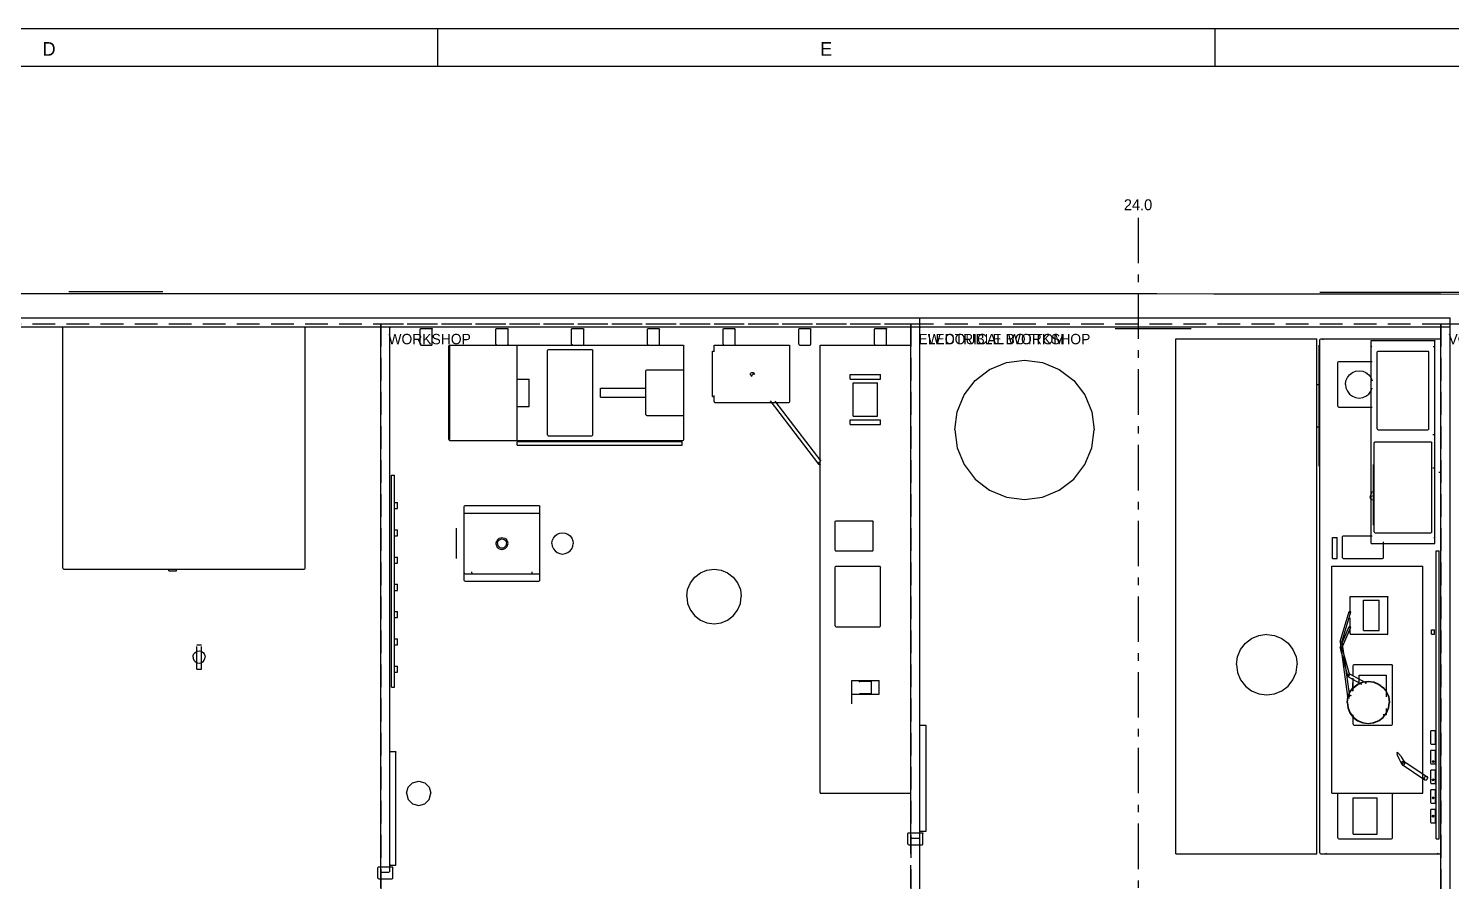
# Model space of a CAD drawing. Extents: x 5 to 836, y 5 to 589.
# Drawn here: x 366.5 to 554.4, y 476.4 to 589 of the extents above; entities that cross this region are included whole.
import ezdxf
from ezdxf.enums import TextEntityAlignment as Align

# ---------------------------------------------------------------- set-up
doc = ezdxf.new("R2010")
doc.units = 0
doc.linetypes.add('CENTER', pattern=[10, 6, -1.5, 1, -1.5])
doc.linetypes.add('DASHED', pattern=[4.5, 3, -1.5])
for name, color, linetype in [('CENTRE', 4, 'CENTER'), ('CUT', 7, 'CONTINUOUS'), ('DETAIL', 8, 'CONTINUOUS'), ('FRAME', 7, 'CONTINUOUS'), ('GA', 4, 'DASHED'), ('GA-TEXT', 4, 'CONTINUOUS'), ('MARKING', 4, 'DASHED'), ('OUTLINE', 7, 'CONTINUOUS'), ('TEXT', 7, 'CONTINUOUS'), ('THIN', 7, 'CONTINUOUS')]:
    doc.layers.add(name, color=color, linetype=linetype)

msp = doc.modelspace()

# ---------------------------------------------------------------- linework, layer by layer
at = {"layer": 'CENTRE'}
msp.add_line((513, 564), (513, 377), dxfattribs=at)
at = {"layer": 'CUT'}
for p, q in [((242.99, 553.98), (512.99, 554)), ((371.8, 554.26), (384.2, 554.26)), ((513, 553.98), (515.49, 553.98)), ((515.49, 553.98), (523, 553.97)), ((523, 553.97), (524.31, 553.97)), ((524.31, 553.97), (533, 553.97)), ((533, 553.97), (533.1, 553.97)), ((533.1, 553.97), (533.82, 553.97)), ((533.83, 553.97), (541.71, 553.96)), ((537, 554.18), (609, 554.18)), ((541.71, 553.96), (550.24, 553.95)), ((550.23, 553.95), (553, 553.94)), ((553, 553.94), (558.66, 553.93)), ((203, 550.8), (554.2, 550.8)), ((484.2, 549.6), (484.2, 550.8)), ((554.2, 389.2), (554.2, 550.8)), ((203, 549.6), (554.2, 549.6)), ((371, 549.48), (371.03, 549.56)), ((371, 517.72), (371, 549.48)), ((371.04, 549.56), (371.11, 549.6)), ((402.88, 549.6), (402.96, 549.57)), ((402.96, 549.56), (403, 549.49)), ((403, 517.72), (403, 549.48)), ((413, 549.48), (413.02, 549.53)), ((413, 477.7), (413, 549.48)), ((413.04, 549.56), (413.08, 549.58)), ((414.08, 549.6), (414.13, 549.58)), ((414.16, 549.56), (414.18, 549.52)), ((414.2, 477.7), (414.2, 549.48)), ((418.2, 549.28), (418.23, 549.34)), ((418.2, 547.32), (418.2, 549.28)), ((418.24, 549.36), (418.3, 549.39)), ((418.32, 549.4), (419.68, 549.4)), ((419.68, 549.4), (419.74, 549.37)), ((419.76, 549.36), (419.79, 549.3)), ((419.8, 547.32), (419.8, 549.28)), ((428.2, 549.28), (428.23, 549.34)), ((428.2, 547.32), (428.2, 549.28)), ((428.24, 549.36), (428.3, 549.39)), ((428.32, 549.4), (429.68, 549.4)), ((429.68, 549.4), (429.74, 549.37)), ((429.76, 549.36), (429.79, 549.3)), ((429.8, 547.32), (429.8, 549.28)), ((438.2, 549.28), (438.23, 549.34)), ((438.2, 547.32), (438.2, 549.28)), ((438.24, 549.36), (438.3, 549.39)), ((438.32, 549.4), (439.68, 549.4)), ((439.68, 549.4), (439.74, 549.37)), ((439.76, 549.36), (439.79, 549.3)), ((439.8, 547.32), (439.8, 549.28)), ((448.2, 549.28), (448.23, 549.34)), ((448.2, 547.32), (448.2, 549.28)), ((448.24, 549.36), (448.3, 549.39)), ((448.32, 549.4), (449.68, 549.4)), ((449.68, 549.4), (449.74, 549.37)), ((449.76, 549.36), (449.79, 549.3)), ((449.8, 547.32), (449.8, 549.28)), ((458.2, 549.28), (458.23, 549.34)), ((458.2, 547.32), (458.2, 549.28)), ((458.24, 549.36), (458.3, 549.39)), ((458.32, 549.4), (459.68, 549.4)), ((459.68, 549.4), (459.74, 549.37)), ((459.76, 549.36), (459.79, 549.3)), ((459.8, 547.32), (459.8, 549.28)), ((468.2, 549.28), (468.23, 549.34)), ((468.2, 547.32), (468.2, 549.28)), ((468.24, 549.36), (468.3, 549.39)), ((468.32, 549.4), (469.68, 549.4)), ((469.68, 549.4), (469.74, 549.37)), ((469.76, 549.36), (469.79, 549.3)), ((469.8, 547.32), (469.8, 549.28)), ((478.2, 549.28), (478.23, 549.34)), ((478.2, 547.32), (478.2, 549.28)), ((478.24, 549.36), (478.3, 549.39)), ((478.32, 549.4), (479.68, 549.4)), ((479.68, 549.4), (479.74, 549.37)), ((479.76, 549.36), (479.79, 549.3)), ((479.8, 547.32), (479.8, 549.28)), ((483, 549.48), (483.02, 549.53)), ((483, 482.2), (483, 549.48)), ((483.04, 549.56), (483.08, 549.58)), ((484.08, 549.6), (484.13, 549.58)), ((484.16, 549.56), (484.18, 549.52)), ((484.2, 482.2), (484.2, 549.48)), ((510, 549.4), (520, 549.4)), ((553, 390.4), (553, 549.6)), ((418.21, 547.3), (418.24, 547.24)), ((418.26, 547.23), (418.32, 547.2)), ((418.32, 547.2), (419.68, 547.2)), ((419.7, 547.21), (419.76, 547.24)), ((419.77, 547.26), (419.8, 547.32)), ((428.21, 547.3), (428.24, 547.24)), ((428.26, 547.23), (428.32, 547.2)), ((428.32, 547.2), (429.68, 547.2)), ((429.7, 547.21), (429.76, 547.24)), ((429.77, 547.26), (429.8, 547.32)), ((438.21, 547.3), (438.24, 547.24)), ((438.26, 547.23), (438.32, 547.2)), ((438.32, 547.2), (439.68, 547.2)), ((439.7, 547.21), (439.76, 547.24)), ((439.77, 547.26), (439.8, 547.32)), ((448.21, 547.3), (448.24, 547.24)), ((448.26, 547.23), (448.32, 547.2)), ((448.32, 547.2), (449.68, 547.2)), ((449.7, 547.21), (449.76, 547.24)), ((449.77, 547.26), (449.8, 547.32)), ((458.21, 547.3), (458.24, 547.24)), ((458.26, 547.23), (458.32, 547.2)), ((458.32, 547.2), (459.68, 547.2)), ((459.7, 547.21), (459.76, 547.24)), ((459.77, 547.26), (459.8, 547.32)), ((468.21, 547.3), (468.24, 547.24)), ((468.26, 547.23), (468.32, 547.2)), ((468.32, 547.2), (469.68, 547.2)), ((469.7, 547.21), (469.76, 547.24)), ((469.77, 547.26), (469.8, 547.32)), ((478.21, 547.3), (478.24, 547.24)), ((478.26, 547.23), (478.32, 547.2)), ((478.32, 547.2), (479.68, 547.2)), ((479.7, 547.21), (479.76, 547.24)), ((479.77, 547.26), (479.8, 547.32)), ((544.6, 536.12), (544.6, 546.28)), ((544.61, 546.3), (544.64, 546.36)), ((544.66, 546.37), (544.72, 546.4)), ((544.72, 546.4), (551.28, 546.4)), ((551.3, 546.39), (551.36, 546.36)), ((551.37, 546.34), (551.4, 546.28)), ((551.4, 536.12), (551.4, 546.28)), ((544.6, 536.12), (544.63, 536.06)), ((544.64, 536.04), (544.7, 536.01)), ((544.72, 536), (551.28, 536)), ((551.28, 536), (551.34, 536.03)), ((551.36, 536.04), (551.39, 536.1)), ((544.2, 522.52), (544.2, 534.28)), ((544.21, 534.3), (544.24, 534.36)), ((544.25, 534.37), (544.32, 534.4)), ((544.32, 534.4), (551.68, 534.4)), ((551.7, 534.39), (551.76, 534.36)), ((551.77, 534.35), (551.8, 534.28)), ((551.8, 522.52), (551.8, 534.28)), ((414.4, 502), (414.4, 530)), ((414.4, 530), (414.8, 530)), ((414.8, 502), (414.8, 530)), ((544.1, 523.4), (544.1, 528.6)), ((414.8, 526.4), (415.2, 526.4)), ((415.2, 525.6), (415.2, 526.4)), ((414.8, 525.6), (415.2, 525.6)), ((424, 517.12), (424, 524.88)), ((424.01, 524.9), (424.04, 524.96)), ((424.05, 524.97), (424.12, 525)), ((424.12, 525), (433.88, 525)), ((433.9, 524.99), (433.96, 524.96)), ((433.97, 524.95), (434, 524.88)), ((434, 517.12), (434, 524.88)), ((414.8, 522.8), (415.2, 522.8)), ((415.2, 522), (415.2, 522.8)), ((544.2, 522.52), (544.23, 522.45)), ((551.76, 522.44), (551.79, 522.5)), ((414.8, 522), (415.2, 522)), ((428.2, 521), (428.3, 521.36)), ((428.21, 520.96), (428.31, 520.6)), ((428.31, 521.4), (428.57, 521.66)), ((428.6, 521.69), (428.96, 521.79)), ((429, 521.8), (429.36, 521.7)), ((429.4, 521.69), (429.66, 521.43)), ((429.43, 520.34), (429.69, 520.6)), ((429.69, 521.4), (429.79, 521.04)), ((429.7, 520.64), (429.8, 521)), ((435.6, 521), (435.65, 521.36)), ((435.6, 521), (435.65, 520.64)), ((435.65, 521.36), (435.79, 521.7)), ((435.65, 520.64), (435.79, 520.3)), ((435.79, 521.7), (436.01, 521.99)), ((436.01, 521.99), (436.3, 522.21)), ((436.3, 522.21), (436.64, 522.35)), ((436.64, 522.35), (437, 522.4)), ((437, 522.4), (437.36, 522.35)), ((437.36, 522.35), (437.7, 522.21)), ((437.7, 522.21), (437.99, 521.99)), ((437.99, 521.99), (438.21, 521.7)), ((438.21, 521.7), (438.35, 521.36)), ((438.21, 520.3), (438.35, 520.64)), ((438.35, 521.36), (438.4, 521)), ((438.35, 520.64), (438.4, 521)), ((544.24, 522.44), (544.3, 522.41)), ((544.32, 522.4), (551.68, 522.4)), ((551.68, 522.4), (551.75, 522.43)), ((414.8, 519.2), (415.2, 519.2)), ((415.2, 518.4), (415.2, 519.2)), ((428.34, 520.57), (428.6, 520.31)), ((428.64, 520.3), (429, 520.2)), ((429.04, 520.21), (429.4, 520.31)), ((435.79, 520.3), (436.01, 520.01)), ((436.01, 520.01), (436.3, 519.79)), ((436.3, 519.79), (436.64, 519.65)), ((436.64, 519.65), (437, 519.6)), ((437, 519.6), (437.36, 519.65)), ((437.36, 519.65), (437.7, 519.79)), ((437.7, 519.79), (437.99, 520.01)), ((437.99, 520.01), (438.21, 520.3)), ((552.36, 482), (552.36, 520)), ((552.36, 520), (552.76, 520)), ((552.76, 482), (552.76, 520)), ((371, 517.71), (371.04, 517.64)), ((371.04, 517.63), (371.12, 517.6)), ((371.12, 517.6), (402.88, 517.6)), ((385, 517.4), (385, 517.6)), ((385, 517.4), (386, 517.4)), ((386, 517.4), (386, 517.6)), ((402.89, 517.6), (402.96, 517.64)), ((402.97, 517.64), (403, 517.72)), ((414.8, 518.4), (415.2, 518.4)), ((424, 517.12), (424.03, 517.05)), ((424.04, 517.04), (424.1, 517.01)), ((424.12, 517), (433.88, 517)), ((433.88, 517), (433.95, 517.03)), ((433.96, 517.04), (433.99, 517.1)), ((414.8, 515.6), (415.2, 515.6)), ((415.2, 514.8), (415.2, 515.6)), ((414.8, 514.8), (415.2, 514.8)), ((414.8, 512), (415.2, 512)), ((414.8, 511.2), (415.2, 511.2)), ((415.2, 511.2), (415.2, 512)), ((551.76, 509.04), (551.76, 509.6)), ((551.79, 509.6), (552.16, 509.6)), ((552.16, 509), (552.16, 509.56)), ((414.8, 508.4), (415.2, 508.4)), ((414.8, 507.6), (415.2, 507.6)), ((415.2, 507.6), (415.2, 508.4)), ((551.76, 509), (552.13, 509)), ((414.8, 504.8), (415.2, 504.8)), ((414.8, 504), (415.2, 504)), ((415.2, 504), (415.2, 504.8)), ((414.4, 502), (414.8, 502)), ((541.01, 501.38), (541.45, 501.95)), ((541.45, 501.95), (542.02, 502.39)), ((542.02, 502.39), (542.69, 502.67)), ((542.69, 502.67), (543.4, 502.76)), ((543.4, 502.76), (544.11, 502.67)), ((544.11, 502.67), (544.17, 502.64)), ((544.17, 502.64), (544.78, 502.39)), ((544.78, 502.39), (545.35, 501.95)), ((545.35, 501.95), (545.79, 501.38)), ((540.64, 500), (540.73, 500.71)), ((540.64, 500), (540.73, 499.29)), ((540.73, 500.71), (541.01, 501.38)), ((545.79, 501.38), (546.06, 500.72)), ((546.07, 500.71), (546.16, 499.99)), ((546.07, 499.29), (546.16, 500)), ((540.74, 499.28), (541.01, 498.62)), ((541.01, 498.62), (541.45, 498.05)), ((541.45, 498.05), (542.02, 497.61)), ((544.78, 497.61), (545.35, 498.05)), ((545.35, 498.05), (545.79, 498.62)), ((545.79, 498.62), (546.07, 499.29)), ((484.2, 497), (485, 497)), ((485, 483), (485, 497)), ((542.02, 497.61), (542.69, 497.33)), ((542.69, 497.33), (543.4, 497.24)), ((543.4, 497.24), (544.11, 497.33)), ((544.11, 497.33), (544.78, 497.61)), ((414.2, 493.42), (414.22, 493.46)), ((414.22, 493.48), (414.26, 493.49)), ((414.28, 493.5), (414.92, 493.5)), ((414.92, 493.5), (414.96, 493.48)), ((414.98, 493.48), (414.99, 493.44)), ((415, 478.58), (415, 493.42)), ((547.19, 493.42), (547.4, 493.28)), ((547.19, 493.39), (547.2, 493.17)), ((547.19, 493.17), (547.42, 492.6)), ((547.4, 493.29), (547.46, 493.21)), ((547.42, 492.6), (547.79, 491.88)), ((547.46, 493.21), (547.78, 492.81)), ((547.78, 492.81), (547.81, 492.75)), ((547.81, 492.75), (548.21, 492.12)), ((547.79, 491.88), (548.21, 492.12)), ((547.87, 491.8), (547.99, 491.76)), ((547.88, 491.83), (547.92, 491.88)), ((547.93, 491.89), (548.12, 492.17)), ((547.99, 491.76), (548.12, 491.78)), ((548.12, 491.78), (548.21, 491.86)), ((548.13, 492.2), (548.22, 492.1)), ((548.21, 491.86), (548.25, 491.98)), ((548.22, 492.1), (548.25, 491.98)), ((551.86, 485.01), (551.87, 485.05)), ((551.86, 485), (551.87, 484.96)), ((551.87, 484.95), (551.9, 484.92)), ((551.88, 485.06), (551.91, 485.09)), ((551.91, 484.91), (551.95, 484.9)), ((551.92, 485.09), (551.96, 485.1)), ((551.96, 484.9), (552, 484.91)), ((551.97, 485.1), (552.01, 485.09)), ((552.01, 484.91), (552.04, 484.94)), ((552.02, 485.08), (552.05, 485.05)), ((552.05, 485.04), (552.06, 485)), ((552.05, 484.95), (552.06, 484.99)), ((484.2, 483), (485, 483)), ((482.6, 482.68), (482.63, 482.74)), ((482.6, 481.32), (482.6, 482.68)), ((482.61, 481.3), (482.64, 481.24)), ((482.64, 482.76), (482.7, 482.79)), ((482.66, 481.23), (482.72, 481.2)), ((482.72, 482.8), (484.48, 482.8)), ((482.72, 481.2), (484.48, 481.2)), ((483.02, 482.16), (483.04, 482.12)), ((483.07, 482.1), (483.12, 482.08)), ((483.12, 482.08), (484.08, 482.08)), ((484.12, 482.1), (484.16, 482.12)), ((484.18, 482.15), (484.2, 482.2)), ((484.48, 482.8), (484.54, 482.77)), ((484.5, 481.21), (484.56, 481.24)), ((484.56, 482.76), (484.59, 482.7)), ((484.57, 481.26), (484.6, 481.32)), ((484.6, 481.32), (484.6, 482.68)), ((552.36, 482), (552.76, 482)), ((412.6, 478.18), (412.63, 478.24)), ((412.6, 476.82), (412.6, 478.18)), ((412.64, 478.26), (412.7, 478.29)), ((412.72, 478.3), (414.48, 478.3)), ((413.02, 477.66), (413.04, 477.62)), ((413.07, 477.6), (413.12, 477.58)), ((413.12, 477.58), (414.08, 477.58)), ((414.12, 477.6), (414.16, 477.62)), ((414.18, 477.65), (414.2, 477.7)), ((414.21, 478.56), (414.22, 478.52)), ((414.24, 478.52), (414.28, 478.5)), ((414.28, 478.5), (414.92, 478.5)), ((414.48, 478.3), (414.54, 478.27)), ((414.56, 478.26), (414.59, 478.2)), ((414.6, 476.82), (414.6, 478.18)), ((414.94, 478.51), (414.98, 478.52)), ((414.98, 478.54), (415, 478.58)), ((412.61, 476.8), (412.64, 476.74)), ((412.66, 476.73), (412.72, 476.7)), ((412.72, 476.7), (414.48, 476.7)), ((414.5, 476.71), (414.56, 476.74)), ((414.57, 476.76), (414.6, 476.82))]:
    msp.add_line(p, q, dxfattribs=at)
at = {"layer": 'DETAIL'}
for p, q in [((221.61, 550.8), (542.88, 550.8)), ((484.2, 389.2), (484.2, 550.8)), ((205.64, 549.6), (554.2, 549.6)), ((553, 390.4), (553, 549.6)), ((554.2, 389.73), (554.2, 550.4)), ((422.12, 534.72), (422.12, 547.08)), ((518, 480), (518, 548)), ((518, 548), (536.6, 548)), ((536.6, 480), (536.6, 548)), ((536.9, 531.2), (536.9, 547.2)), ((536.9, 547.2), (537.02, 547.2)), ((543.8, 521), (543.8, 547.8)), ((543.8, 547.8), (552.2, 547.8)), ((552.2, 521), (552.2, 547.8)), ((456.8, 540.4), (456.8, 546.4)), ((456.8, 546.4), (457.07, 546.4)), ((495.62, 544.89), (498, 545.2)), ((498, 545.2), (500.38, 544.89)), ((461.78, 543.34), (461.81, 543.44)), ((461.78, 543.34), (461.81, 543.25)), ((461.81, 543.44), (461.9, 543.54)), ((461.81, 543.25), (461.89, 543.21)), ((461.89, 543.21), (461.99, 543.21)), ((461.9, 543.54), (462.01, 543.59)), ((461.99, 543.21), (462.1, 543.26)), ((462.01, 543.59), (462.11, 543.59)), ((462.1, 543.26), (462.19, 543.36)), ((462.11, 543.59), (462.19, 543.55)), ((462.19, 543.55), (462.22, 543.46)), ((462.19, 543.36), (462.22, 543.46)), ((475, 543.3), (479, 543.3)), ((491.49, 542.51), (493.4, 543.97)), ((493.4, 543.97), (495.62, 544.89)), ((500.38, 544.89), (502.6, 543.97)), ((502.6, 543.97), (504.51, 542.51)), ((540.64, 542.9), (540.93, 543.27)), ((540.93, 543.27), (541.3, 543.56)), ((541.3, 543.56), (541.73, 543.74)), ((541.73, 543.74), (542.2, 543.8)), ((542.2, 543.8), (542.67, 543.74)), ((542.67, 543.74), (543.1, 543.56)), ((543.1, 543.56), (543.47, 543.27)), ((543.47, 543.27), (543.76, 542.9)), ((431, 539.1), (431, 542.7)), ((432.6, 539.1), (432.6, 542.7)), ((442, 540.32), (442, 541.48)), ((448, 540.32), (448, 541.48)), ((475, 542.7), (479, 542.7)), ((475.4, 542.2), (478.6, 542.2)), ((490.03, 540.6), (491.49, 542.51)), ((504.51, 542.51), (505.97, 540.6)), ((536.6, 542), (537, 542)), ((537, 536.4), (537, 542)), ((540.4, 542), (540.46, 542.47)), ((540.4, 542), (540.46, 541.53)), ((540.46, 542.47), (540.64, 542.9)), ((540.46, 541.53), (540.64, 541.1)), ((543.76, 542.9), (543.94, 542.47)), ((543.76, 541.1), (543.94, 541.53)), ((456.8, 540.4), (457.07, 540.4)), ((489.11, 538.38), (490.03, 540.6)), ((505.97, 540.6), (506.89, 538.38)), ((540.64, 541.1), (540.93, 540.73)), ((540.93, 540.73), (541.3, 540.44)), ((541.3, 540.44), (541.73, 540.26)), ((541.73, 540.26), (542.2, 540.2)), ((542.2, 540.2), (542.67, 540.26)), ((542.67, 540.26), (543.1, 540.44)), ((543.1, 540.44), (543.47, 540.73)), ((543.47, 540.73), (543.76, 541.1)), ((475.4, 537.8), (478.6, 537.8)), ((488.8, 536), (489.11, 538.38)), ((506.89, 538.38), (507.2, 536)), ((475, 537.3), (479, 537.3)), ((475, 536.7), (479, 536.7)), ((488.8, 536), (489.11, 533.62)), ((506.89, 533.62), (507.2, 536)), ((536.6, 536.4), (537, 536.4)), ((431, 533.99), (431, 534.41)), ((452.8, 533.99), (452.8, 534.41)), ((489.11, 533.62), (490.03, 531.4)), ((505.97, 531.4), (506.89, 533.62)), ((414.4, 502), (414.4, 530)), ((414.4, 530), (414.8, 530)), ((414.8, 502), (414.8, 530)), ((470.78, 531.54), (470.81, 531.64)), ((470.78, 531.54), (470.81, 531.45)), ((470.81, 531.64), (470.9, 531.74)), ((470.81, 531.45), (470.89, 531.41)), ((470.89, 531.41), (470.99, 531.41)), ((470.99, 531.41), (471.1, 531.46)), ((490.03, 531.4), (491.49, 529.49)), ((504.51, 529.49), (505.97, 531.4)), ((536.9, 531.2), (537.02, 531.2)), ((491.49, 529.49), (493.4, 528.03)), ((502.6, 528.03), (504.51, 529.49)), ((414.8, 526.4), (415.2, 526.4)), ((415.2, 525.6), (415.2, 526.4)), ((493.4, 528.03), (495.62, 527.11)), ((495.62, 527.11), (498, 526.8)), ((498, 526.8), (500.38, 527.11)), ((500.38, 527.11), (502.6, 528.03)), ((543.66, 527.11), (543.74, 527.22)), ((543.66, 527.11), (543.66, 526.98)), ((543.66, 526.98), (543.76, 526.85)), ((543.74, 527.22), (543.9, 527.27)), ((543.76, 526.85), (543.92, 526.76)), ((414.8, 525.6), (415.2, 525.6)), ((414.8, 522.8), (415.2, 522.8)), ((415.2, 522), (415.2, 522.8)), ((414.8, 522), (415.2, 522)), ((428.4, 521), (428.42, 521.16)), ((428.4, 521), (428.42, 520.84)), ((428.42, 521.16), (428.48, 521.3)), ((428.42, 520.84), (428.48, 520.7)), ((428.48, 521.3), (428.58, 521.42)), ((428.48, 520.7), (428.58, 520.58)), ((428.58, 521.42), (428.7, 521.52)), ((428.58, 520.58), (428.7, 520.48)), ((428.7, 521.52), (428.84, 521.58)), ((428.84, 521.58), (429, 521.6)), ((429, 521.6), (429.16, 521.58)), ((429.16, 521.58), (429.3, 521.52)), ((429.3, 521.52), (429.42, 521.42)), ((429.3, 520.48), (429.42, 520.58)), ((429.42, 521.42), (429.52, 521.3)), ((429.42, 520.58), (429.52, 520.7)), ((429.52, 521.3), (429.58, 521.16)), ((429.52, 520.7), (429.58, 520.84)), ((429.58, 521.16), (429.6, 521)), ((429.58, 520.84), (429.6, 521)), ((435.6, 521), (435.65, 521.36)), ((435.6, 521), (435.65, 520.64)), ((435.65, 521.36), (435.79, 521.7)), ((435.65, 520.64), (435.79, 520.3)), ((435.79, 521.7), (436.01, 521.99)), ((436.01, 521.99), (436.3, 522.21)), ((436.3, 522.21), (436.64, 522.35)), ((436.64, 522.35), (437, 522.4)), ((437, 522.4), (437.36, 522.35)), ((437.36, 522.35), (437.7, 522.21)), ((437.7, 522.21), (437.99, 521.99)), ((437.99, 521.99), (438.21, 521.7)), ((438.21, 521.7), (438.35, 521.36)), ((438.21, 520.3), (438.35, 520.64)), ((438.35, 521.36), (438.4, 521)), ((438.35, 520.64), (438.4, 521)), ((538.7, 519), (538.7, 521.8)), ((539.3, 519), (539.3, 521.8)), ((543.8, 521), (552.2, 521)), ((552.06, 521.8), (552.2, 521.8)), ((414.8, 519.2), (415.2, 519.2)), ((415.2, 518.4), (415.2, 519.2)), ((428.7, 520.48), (428.84, 520.42)), ((428.84, 520.42), (429, 520.4)), ((429, 520.4), (429.16, 520.42)), ((429.16, 520.42), (429.3, 520.48)), ((435.79, 520.3), (436.01, 520.01)), ((436.01, 520.01), (436.3, 519.79)), ((436.3, 519.79), (436.64, 519.65)), ((436.64, 519.65), (437, 519.6)), ((437, 519.6), (437.36, 519.65)), ((437.36, 519.65), (437.7, 519.79)), ((437.7, 519.79), (437.99, 520.01)), ((437.99, 520.01), (438.21, 520.3)), ((552.36, 482), (552.36, 520)), ((552.36, 520), (552.76, 520)), ((552.76, 482), (552.76, 520)), ((385, 517.4), (385, 517.6)), ((385, 517.6), (386, 517.6)), ((385, 517.4), (386, 517.4)), ((386, 517.4), (386, 517.6)), ((414.8, 518.4), (415.2, 518.4)), ((454.45, 516.55), (455.2, 517.12)), ((455.2, 517.12), (456.07, 517.48)), ((456.07, 517.48), (457, 517.6)), ((457, 517.6), (457.93, 517.48)), ((457.93, 517.48), (458.8, 517.12)), ((458.8, 517.12), (459.55, 516.55)), ((538.6, 488), (538.6, 518)), ((538.6, 518), (550.6, 518)), ((550.6, 488), (550.6, 518)), ((414.8, 515.6), (415.2, 515.6)), ((415.2, 514.8), (415.2, 515.6)), ((453.52, 514.93), (453.88, 515.8)), ((453.88, 515.8), (454.45, 516.55)), ((459.55, 516.55), (460.12, 515.8)), ((460.12, 515.8), (460.48, 514.93)), ((414.8, 514.8), (415.2, 514.8)), ((453.4, 514), (453.52, 514.93)), ((453.4, 514), (453.52, 513.07)), ((453.52, 513.07), (453.88, 512.2)), ((460.12, 512.2), (460.48, 513.07)), ((460.48, 514.93), (460.6, 514)), ((460.48, 513.07), (460.6, 514)), ((414.8, 512), (415.2, 512)), ((414.8, 511.2), (415.2, 511.2)), ((415.2, 511.2), (415.2, 512)), ((453.88, 512.2), (454.45, 511.45)), ((454.45, 511.45), (455.2, 510.88)), ((458.8, 510.88), (459.55, 511.45)), ((459.55, 511.45), (460.12, 512.2)), ((540.9, 512.04), (540.95, 512.03)), ((540.9, 512.02), (540.94, 512.01)), ((540.94, 512.01), (541, 511.99)), ((540.95, 512.03), (541, 512.01)), ((541, 512.01), (541.06, 511.99)), ((541, 511.99), (541.05, 511.97)), ((541.05, 511.97), (541.1, 511.96)), ((541.06, 511.99), (541.1, 511.98)), ((455.2, 510.88), (456.07, 510.52)), ((456.07, 510.52), (457, 510.4)), ((457, 510.4), (457.93, 510.52)), ((457.93, 510.52), (458.8, 510.88)), ((540.9, 510.03), (540.94, 510.01)), ((540.91, 510.05), (540.95, 510.04)), ((540.94, 510.01), (540.99, 509.99)), ((540.95, 510.04), (541.01, 510.01)), ((540.99, 509.99), (541.05, 509.96)), ((541.01, 510.01), (541.06, 509.99)), ((541.05, 509.96), (541.09, 509.95)), ((541.06, 509.99), (541.1, 509.97)), ((551.76, 509), (551.76, 509.6)), ((551.76, 509.6), (552.16, 509.6)), ((552.16, 509), (552.16, 509.6)), ((414.8, 508.4), (415.2, 508.4)), ((414.8, 507.6), (415.2, 507.6)), ((415.2, 507.6), (415.2, 508.4)), ((526.54, 507), (527.17, 507.83)), ((527.17, 507.83), (528, 508.46)), ((528, 508.46), (528.96, 508.86)), ((528.96, 508.86), (530, 509)), ((530, 508.99), (531.03, 508.85)), ((531.04, 508.86), (532, 508.46)), ((532, 508.46), (532.83, 507.83)), ((532.83, 507.83), (533.46, 507)), ((539.7, 508.04), (539.75, 508.03)), ((539.7, 508.02), (539.74, 508.01)), ((539.7, 507.99), (539.74, 507.99)), ((539.74, 508.01), (539.8, 507.99)), ((539.74, 507.99), (539.86, 508.01)), ((539.75, 508.03), (539.8, 508.01)), ((539.8, 508.01), (539.86, 507.99)), ((539.8, 507.99), (539.85, 507.97)), ((539.85, 507.97), (539.9, 507.96)), ((539.86, 508.01), (539.9, 508.01)), ((539.86, 507.99), (539.9, 507.98)), ((551.76, 509), (552.16, 509)), ((388.2, 506), (388.23, 506.21)), ((388.2, 506), (388.23, 505.79)), ((388.23, 506.21), (388.31, 506.4)), ((388.23, 505.79), (388.31, 505.6)), ((388.31, 506.4), (388.43, 506.57)), ((388.31, 505.6), (388.43, 505.43)), ((388.43, 506.57), (388.6, 506.69)), ((388.6, 506.69), (388.79, 506.77)), ((388.79, 506.77), (389, 506.8)), ((389, 506.8), (389.21, 506.77)), ((389.21, 506.77), (389.4, 506.69)), ((389.4, 506.69), (389.57, 506.57)), ((389.57, 506.57), (389.69, 506.4)), ((389.57, 505.43), (389.69, 505.6)), ((389.69, 506.4), (389.77, 506.21)), ((389.69, 505.6), (389.77, 505.79)), ((389.77, 506.21), (389.8, 506)), ((389.77, 505.79), (389.8, 506)), ((526, 505), (526.14, 506.04)), ((526.14, 506.04), (526.54, 507)), ((533.46, 507), (533.86, 506.04)), ((533.86, 506.04), (534, 505)), ((539.7, 507.23), (539.74, 507.21)), ((539.7, 507.17), (539.74, 507.18)), ((539.71, 507.25), (539.75, 507.24)), ((539.74, 507.21), (539.79, 507.19)), ((539.74, 507.18), (539.8, 507.2)), ((539.75, 507.24), (539.81, 507.21)), ((539.79, 507.19), (539.85, 507.16)), ((539.8, 507.2), (539.86, 507.22)), ((539.81, 507.21), (539.86, 507.19)), ((539.85, 507.16), (539.89, 507.15)), ((539.86, 507.22), (539.9, 507.23)), ((539.86, 507.19), (539.9, 507.17)), ((388.43, 505.43), (388.6, 505.31)), ((388.6, 505.31), (388.79, 505.23)), ((388.79, 505.23), (389, 505.2)), ((389, 505.2), (389.21, 505.23)), ((389.21, 505.23), (389.4, 505.31)), ((389.4, 505.31), (389.57, 505.43)), ((414.8, 504.8), (415.2, 504.8)), ((414.8, 504), (415.2, 504)), ((415.2, 504), (415.2, 504.8)), ((526, 505), (526.14, 503.96)), ((526.14, 503.96), (526.54, 503)), ((533.46, 503), (533.86, 503.96)), ((533.86, 503.96), (534, 505)), ((540.7, 503.66), (540.74, 503.7)), ((540.74, 503.7), (540.8, 503.72)), ((540.77, 503.62), (540.83, 503.71)), ((540.8, 503.72), (540.86, 503.7)), ((540.83, 503.71), (540.88, 503.78)), ((540.83, 503.58), (540.88, 503.68)), ((540.86, 503.7), (540.9, 503.66)), ((540.88, 503.68), (540.91, 503.76)), ((414.4, 502), (414.8, 502)), ((475.2, 502.9), (478.8, 502.9)), ((476.2, 502.8), (477.8, 502.8)), ((476.2, 502.67), (476.2, 502.8)), ((477.8, 501.2), (477.8, 502.8)), ((526.54, 503), (527.17, 502.17)), ((527.17, 502.17), (528, 501.54)), ((532, 501.54), (532.83, 502.17)), ((532.83, 502.17), (533.46, 503)), ((540.68, 503.6), (540.7, 503.66)), ((540.68, 503.6), (540.7, 503.54)), ((540.69, 503.44), (540.72, 503.52)), ((540.7, 503.57), (540.74, 503.58)), ((540.7, 503.54), (540.74, 503.5)), ((540.72, 503.52), (540.77, 503.62)), ((540.72, 503.42), (540.77, 503.49)), ((540.74, 503.58), (540.8, 503.6)), ((540.74, 503.5), (540.8, 503.48)), ((540.77, 503.49), (540.83, 503.58)), ((540.8, 503.6), (540.86, 503.62)), ((540.8, 503.48), (540.86, 503.5)), ((540.86, 503.62), (540.9, 503.63)), ((540.86, 503.5), (540.9, 503.54)), ((540.9, 503.66), (540.92, 503.6)), ((540.9, 503.54), (540.92, 503.6)), ((540.98, 501.4), (541.42, 501.98)), ((541.42, 501.98), (542, 502.42)), ((542, 502.42), (542.68, 502.7)), ((542.2, 503.6), (545.8, 503.6)), ((542.2, 502.37), (542.2, 503.6)), ((542.68, 502.7), (543.4, 502.8)), ((543.03, 502.51), (543.08, 502.58)), ((543.08, 502.48), (543.11, 502.56)), ((543.4, 502.8), (544.12, 502.7)), ((544.12, 502.7), (544.8, 502.42)), ((544.8, 502.42), (545.38, 501.98)), ((545.38, 501.98), (545.82, 501.4)), ((545.8, 500.73), (545.8, 503.6)), ((475.2, 501.1), (478.8, 501.1)), ((476.2, 501.2), (477.8, 501.2)), ((528, 501.54), (528.96, 501.14)), ((528.96, 501.14), (530, 501)), ((530, 501), (531.04, 501.14)), ((531.04, 501.14), (532, 501.54)), ((540.6, 500), (540.7, 500.72)), ((540.6, 500), (540.7, 499.28)), ((540.68, 500.8), (540.7, 500.86)), ((540.68, 500.8), (540.7, 500.74)), ((540.7, 500.72), (540.98, 501.4)), ((540.7, 500.86), (540.74, 500.9)), ((540.7, 500.79), (540.74, 500.79)), ((540.7, 500.74), (540.74, 500.7)), ((540.73, 500.62), (540.75, 500.7)), ((540.74, 500.9), (540.8, 500.92)), ((540.74, 500.79), (540.9, 500.81)), ((540.74, 500.7), (540.8, 500.68)), ((540.75, 500.7), (540.78, 500.81)), ((540.75, 500.62), (540.79, 500.69)), ((540.78, 500.81), (540.81, 500.91)), ((540.79, 500.69), (540.82, 500.79)), ((540.8, 500.92), (540.86, 500.9)), ((540.8, 500.68), (540.86, 500.7)), ((540.81, 500.91), (540.85, 500.98)), ((540.82, 500.79), (540.85, 500.9)), ((540.85, 500.9), (540.87, 500.98)), ((540.86, 500.9), (540.9, 500.86)), ((540.86, 500.7), (540.9, 500.74)), ((540.9, 500.86), (540.92, 500.8)), ((540.9, 500.74), (540.92, 500.8)), ((545.82, 501.4), (546.1, 500.72)), ((546.1, 500.72), (546.2, 500)), ((546.1, 499.28), (546.2, 500)), ((540.7, 499.28), (540.98, 498.6)), ((540.98, 498.6), (541.42, 498.02)), ((545.38, 498.02), (545.82, 498.6)), ((545.38, 498.4), (545.8, 498.4)), ((545.8, 498.4), (545.8, 499.22)), ((545.82, 498.6), (546.1, 499.28)), ((484.2, 497), (485, 497)), ((485, 483), (485, 497)), ((541.42, 498.02), (542, 497.58)), ((542, 497.58), (542.68, 497.3)), ((542.68, 497.3), (543.4, 497.2)), ((543.4, 497.2), (544.12, 497.3)), ((544.12, 497.3), (544.8, 497.58)), ((544.8, 497.58), (545.38, 498.02)), ((551.66, 494.53), (551.66, 496.27)), ((552.26, 494.53), (552.26, 496.27)), ((551.66, 491.93), (551.66, 493.67)), ((552.26, 491.93), (552.26, 493.67)), ((547.77, 492.01), (547.81, 492.13)), ((547.77, 492.01), (547.79, 491.89)), ((547.79, 491.89), (547.87, 491.8)), ((547.81, 492.13), (547.9, 492.21)), ((547.81, 491.91), (547.88, 491.97)), ((547.88, 491.97), (547.98, 492.03)), ((547.9, 492.21), (548.02, 492.24)), ((547.98, 492.03), (548.09, 492.09)), ((548.02, 492.24), (548.13, 492.2)), ((548.09, 492.09), (548.17, 492.12)), ((551.66, 489.33), (551.66, 491.07)), ((551.86, 492.2), (551.87, 492.25)), ((551.86, 492.2), (551.87, 492.15)), ((551.87, 492.25), (551.91, 492.29)), ((551.87, 492.15), (551.91, 492.11)), ((551.91, 492.29), (551.96, 492.3)), ((551.91, 492.11), (551.96, 492.1)), ((551.96, 492.3), (552.01, 492.29)), ((551.96, 492.1), (552.01, 492.11)), ((552.01, 492.29), (552.05, 492.25)), ((552.01, 492.11), (552.05, 492.15)), ((552.05, 492.25), (552.06, 492.2)), ((552.05, 492.15), (552.06, 492.2)), ((552.26, 489.33), (552.26, 491.07)), ((416.4, 488), (416.61, 488.8)), ((416.61, 488.8), (417.2, 489.39)), ((417.2, 489.39), (418, 489.6)), ((418, 489.6), (418.8, 489.39)), ((418.8, 489.39), (419.39, 488.8)), ((419.39, 488.8), (419.6, 488)), ((550.77, 490.01), (550.81, 490.13)), ((550.77, 490.01), (550.79, 489.89)), ((550.79, 489.89), (550.87, 489.8)), ((550.81, 490.13), (550.9, 490.21)), ((550.87, 489.8), (550.98, 489.76)), ((550.9, 490.21), (551.02, 490.24)), ((550.98, 489.76), (551.1, 489.79)), ((551.02, 490.24), (551.13, 490.2)), ((551.1, 489.79), (551.19, 489.87)), ((551.13, 490.2), (551.21, 490.11)), ((551.19, 489.87), (551.23, 489.99)), ((551.21, 490.11), (551.23, 489.99)), ((551.86, 489.8), (551.87, 489.85)), ((551.86, 489.8), (551.87, 489.75)), ((551.87, 489.85), (551.91, 489.89)), ((551.87, 489.75), (551.91, 489.71)), ((551.91, 489.89), (551.96, 489.9)), ((551.91, 489.71), (551.96, 489.7)), ((551.96, 489.9), (552.01, 489.89)), ((551.96, 489.71), (552.01, 489.72)), ((552.01, 489.89), (552.05, 489.85)), ((552.01, 489.71), (552.05, 489.75)), ((552.05, 489.85), (552.06, 489.8)), ((552.05, 489.75), (552.06, 489.8)), ((416.4, 488), (416.61, 487.2)), ((416.61, 487.2), (417.2, 486.61)), ((418.8, 486.61), (419.39, 487.2)), ((419.39, 487.2), (419.6, 488)), ((538.6, 488), (550.6, 488)), ((551.66, 486.73), (551.66, 488.47)), ((551.86, 487.4), (551.87, 487.45)), ((551.86, 487.4), (551.87, 487.35)), ((551.87, 487.45), (551.91, 487.49)), ((551.87, 487.35), (551.91, 487.31)), ((551.91, 487.49), (551.96, 487.5)), ((551.91, 487.31), (551.96, 487.3)), ((551.96, 487.5), (552.01, 487.49)), ((551.96, 487.3), (552.01, 487.31)), ((552.01, 487.49), (552.05, 487.45)), ((552.01, 487.31), (552.05, 487.35)), ((552.05, 487.45), (552.06, 487.4)), ((552.05, 487.35), (552.06, 487.4)), ((552.26, 486.73), (552.26, 488.47)), ((417.2, 486.61), (418, 486.4)), ((418, 486.4), (418.8, 486.61)), ((551.66, 484.13), (551.66, 485.87)), ((551.86, 485), (551.87, 485.05)), ((551.86, 485), (551.87, 484.95)), ((551.87, 485.05), (551.91, 485.09)), ((551.87, 484.95), (551.91, 484.91)), ((551.91, 485.09), (551.96, 485.1)), ((551.91, 484.91), (551.96, 484.9)), ((551.96, 485.1), (552.01, 485.09)), ((551.96, 484.9), (552.01, 484.91)), ((552.01, 485.09), (552.05, 485.05)), ((552.01, 484.91), (552.05, 484.95)), ((552.05, 485.05), (552.06, 485)), ((552.05, 484.95), (552.06, 485)), ((552.26, 484.13), (552.26, 485.87)), ((484.2, 483), (485, 483)), ((552.36, 482), (552.76, 482)), ((518, 480), (536.6, 480))]:
    msp.add_line(p, q, dxfattribs=at)
at = {"layer": 'FRAME'}
msp.add_line((10, 584), (831, 584), dxfattribs=at)
at = {"layer": 'GA'}
for p, q in [((313, 550), (413, 550)), ((313, 550), (483, 550)), ((413, 550), (413, 390)), ((413, 550), (483, 550)), ((413, 462), (413, 550)), ((483, 550), (483, 462)), ((483, 550), (483, 390)), ((483, 550), (553, 550)), ((483, 390), (483, 550)), ((483, 550), (553, 550)), ((483, 390), (483, 550)), ((553, 550), (553, 390)), ((553, 550), (553, 390)), ((553, 550), (583, 550)), ((553, 390), (553, 550))]:
    msp.add_line(p, q, dxfattribs=at)
at = {"layer": 'MARKING'}
for p, q in [((371.8, 554.26), (384.2, 554.26)), ((537, 554.18), (609, 554.18)), ((381, 517.58), (393, 517.58)), ((388.7, 504.4), (388.7, 507.6)), ((388.7, 507.6), (389.3, 507.6)), ((389.3, 504.4), (389.3, 507.6)), ((388.7, 504.4), (389.3, 504.4)), ((475.2, 499.8), (475.2, 504.2))]:
    msp.add_line(p, q, dxfattribs=at)
at = {"layer": 'OUTLINE'}
for p, q in [((371, 549.48), (371.04, 549.56)), ((371, 517.72), (371, 549.48)), ((371.04, 549.56), (371.12, 549.6)), ((371.12, 549.6), (402.88, 549.6)), ((402.88, 549.6), (402.96, 549.56)), ((402.96, 549.56), (403, 549.48)), ((403, 517.72), (403, 549.48)), ((413, 549.48), (413.04, 549.56)), ((413.04, 549.56), (413.12, 549.6)), ((413.12, 549.6), (414.08, 549.6)), ((414.08, 549.6), (414.16, 549.56)), ((414.16, 549.56), (414.2, 549.48)), ((418.2, 549.28), (418.24, 549.36)), ((418.2, 547.32), (418.2, 549.28)), ((418.24, 549.36), (418.32, 549.4)), ((418.32, 549.4), (419.68, 549.4)), ((419.68, 549.4), (419.76, 549.36)), ((419.76, 549.36), (419.8, 549.28)), ((419.8, 547.32), (419.8, 549.28)), ((428.2, 549.28), (428.24, 549.36)), ((428.2, 547.32), (428.2, 549.28)), ((428.24, 549.36), (428.32, 549.4)), ((428.32, 549.4), (429.68, 549.4)), ((429.68, 549.4), (429.76, 549.36)), ((429.76, 549.36), (429.8, 549.28)), ((429.8, 547.32), (429.8, 549.28)), ((438.2, 549.28), (438.24, 549.36)), ((438.2, 547.32), (438.2, 549.28)), ((438.24, 549.36), (438.32, 549.4)), ((438.32, 549.4), (439.68, 549.4)), ((439.68, 549.4), (439.76, 549.36)), ((439.76, 549.36), (439.8, 549.28)), ((439.8, 547.32), (439.8, 549.28)), ((448.2, 549.28), (448.24, 549.36)), ((448.2, 547.32), (448.2, 549.28)), ((448.24, 549.36), (448.32, 549.4)), ((448.32, 549.4), (449.68, 549.4)), ((449.68, 549.4), (449.76, 549.36)), ((449.76, 549.36), (449.8, 549.28)), ((449.8, 547.32), (449.8, 549.28)), ((458.2, 549.28), (458.24, 549.36)), ((458.2, 547.32), (458.2, 549.28)), ((458.24, 549.36), (458.32, 549.4)), ((458.32, 549.4), (459.68, 549.4)), ((459.68, 549.4), (459.76, 549.36)), ((459.76, 549.36), (459.8, 549.28)), ((459.8, 547.32), (459.8, 549.28)), ((468.2, 549.28), (468.24, 549.36)), ((468.2, 547.32), (468.2, 549.28)), ((468.24, 549.36), (468.32, 549.4)), ((468.32, 549.4), (469.68, 549.4)), ((469.68, 549.4), (469.76, 549.36)), ((469.76, 549.36), (469.8, 549.28)), ((469.8, 547.32), (469.8, 549.28)), ((478.2, 549.28), (478.24, 549.36)), ((478.2, 547.32), (478.2, 549.28)), ((478.24, 549.36), (478.32, 549.4)), ((478.32, 549.4), (479.68, 549.4)), ((479.68, 549.4), (479.76, 549.36)), ((479.76, 549.36), (479.8, 549.28)), ((479.8, 547.32), (479.8, 549.28)), ((483, 549.48), (483.04, 549.56)), ((483.04, 549.56), (483.12, 549.6)), ((483.12, 549.6), (484.08, 549.6)), ((484.08, 549.6), (484.16, 549.56)), ((484.16, 549.56), (484.2, 549.48)), ((510, 549.4), (520, 549.4)), ((418.2, 547.32), (418.24, 547.24)), ((418.24, 547.24), (418.32, 547.2)), ((418.32, 547.2), (419.68, 547.2)), ((419.68, 547.2), (419.76, 547.24)), ((419.76, 547.24), (419.8, 547.32)), ((422, 547.08), (422.04, 547.16)), ((422, 547.08), (422.04, 547.16)), ((422, 534.72), (422, 547.08)), ((422.04, 547.16), (422.12, 547.2)), ((422.12, 547.2), (452.88, 547.2)), ((428.2, 547.32), (428.24, 547.24)), ((428.24, 547.24), (428.32, 547.2)), ((429.68, 547.2), (429.76, 547.24)), ((429.76, 547.24), (429.8, 547.32)), ((430.88, 547.2), (430.96, 547.16)), ((430.96, 547.16), (431, 547.08)), ((431, 542.5), (431, 547.08)), ((438.2, 547.32), (438.24, 547.24)), ((438.24, 547.24), (438.32, 547.2)), ((439.68, 547.2), (439.76, 547.24)), ((439.76, 547.24), (439.8, 547.32)), ((448.2, 547.32), (448.24, 547.24)), ((448.24, 547.24), (448.32, 547.2)), ((449.68, 547.2), (449.76, 547.24)), ((449.76, 547.24), (449.8, 547.32)), ((452.88, 547.2), (452.96, 547.16)), ((452.96, 547.16), (453, 547.08)), ((453, 534.72), (453, 547.08)), ((457, 547.08), (457.04, 547.16)), ((457, 546.39), (457, 547.08)), ((457.04, 547.16), (457.12, 547.2)), ((457.12, 547.2), (466.88, 547.2)), ((458.2, 547.32), (458.24, 547.24)), ((458.24, 547.24), (458.32, 547.2)), ((459.68, 547.2), (459.76, 547.24)), ((459.76, 547.24), (459.8, 547.32)), ((466.88, 547.2), (466.96, 547.16)), ((466.96, 547.16), (467, 547.08)), ((467, 539.72), (467, 547.08)), ((468.2, 547.32), (468.24, 547.24)), ((468.24, 547.24), (468.32, 547.2)), ((468.32, 547.2), (469.68, 547.2)), ((469.68, 547.2), (469.76, 547.24)), ((469.76, 547.24), (469.8, 547.32)), ((471, 547.1), (471.03, 547.17)), ((471, 488.1), (471, 547.1)), ((471.03, 547.17), (471.1, 547.2)), ((471.1, 547.2), (482.9, 547.2)), ((478.2, 547.32), (478.24, 547.24)), ((478.24, 547.24), (478.32, 547.2)), ((479.68, 547.2), (479.76, 547.24)), ((479.76, 547.24), (479.8, 547.32)), ((482.9, 547.2), (482.97, 547.17)), ((482.97, 547.17), (483, 547.1)), ((483, 488.1), (483, 547.1)), ((537, 547.88), (537.04, 547.96)), ((537, 480.12), (537, 547.88)), ((537.04, 547.96), (537.12, 548)), ((537.12, 548), (552.88, 548)), ((537.4, 547.88), (537.44, 547.96)), ((537.44, 547.96), (537.52, 548)), ((543.8, 547.72), (543.82, 547.78)), ((543.8, 547.08), (543.8, 547.72)), ((543.8, 547.08), (543.82, 547.02)), ((543.82, 547.78), (543.88, 547.8)), ((543.82, 547.02), (543.88, 547)), ((543.88, 547.8), (552.12, 547.8)), ((551.98, 547), (552.12, 547)), ((552.12, 547.8), (552.18, 547.78)), ((552.12, 547), (552.18, 547.02)), ((552.18, 547.78), (552.2, 547.72)), ((552.18, 547.02), (552.2, 547.08)), ((552.2, 547.08), (552.2, 547.72)), ((552.88, 548), (552.96, 547.96)), ((552.88, 548), (552.96, 547.96)), ((552.96, 547.96), (553, 547.88)), ((553, 480.12), (553, 547.88)), ((435, 546.48), (435.04, 546.56)), ((435, 535.32), (435, 546.48)), ((435.04, 546.56), (435.12, 546.6)), ((435.12, 546.6), (440.88, 546.6)), ((440.88, 546.6), (440.96, 546.56)), ((440.96, 546.56), (441, 546.48)), ((441, 535.32), (441, 546.48)), ((544.6, 546.28), (544.64, 546.36)), ((544.6, 536.12), (544.6, 546.28)), ((544.64, 546.36), (544.72, 546.4)), ((544.72, 546.4), (551.28, 546.4)), ((551.28, 546.4), (551.36, 546.36)), ((551.36, 546.36), (551.4, 546.28)), ((551.4, 536.12), (551.4, 546.28)), ((448, 543.78), (448.04, 543.86)), ((448, 541.31), (448, 543.78)), ((448.04, 543.86), (448.12, 543.9)), ((448.12, 543.9), (452.88, 543.9)), ((452.88, 543.9), (452.96, 543.86)), ((452.96, 543.86), (453, 543.78)), ((461.81, 543.25), (461.98, 543.03)), ((462.19, 543.55), (462.36, 543.32)), ((475, 542.7), (475, 543.3)), ((479, 542.7), (479, 543.3)), ((539.4, 544.88), (539.44, 544.96)), ((539.4, 539.12), (539.4, 544.88)), ((539.44, 544.96), (539.52, 545)), ((539.52, 545), (543.92, 545)), ((431, 542.7), (432.6, 542.7)), ((442, 541.5), (448, 541.5)), ((475.4, 537.8), (475.4, 542.2)), ((478.6, 537.8), (478.6, 542.2)), ((442, 540.3), (448, 540.3)), ((448, 538.02), (448, 540.35)), ((457, 539.72), (457, 540.55)), ((457, 539.72), (457.04, 539.64)), ((457.04, 539.64), (457.12, 539.6)), ((457.12, 539.6), (466.88, 539.6)), ((464.42, 539.84), (470.81, 531.45)), ((465.05, 539.8), (471.11, 531.86)), ((466.88, 539.6), (466.96, 539.64)), ((466.96, 539.64), (467, 539.72)), ((431, 534.72), (431, 539.16)), ((431, 539.1), (432.6, 539.1)), ((448, 538.02), (448.04, 537.94)), ((448.04, 537.94), (448.12, 537.9)), ((448.12, 537.9), (452.88, 537.9)), ((452.88, 537.9), (452.96, 537.94)), ((452.96, 537.94), (453, 538.02)), ((539.4, 539.12), (539.44, 539.04)), ((539.44, 539.04), (539.52, 539)), ((539.52, 539), (543.92, 539)), ((475, 536.7), (475, 537.3)), ((479, 536.7), (479, 537.3)), ((544.6, 536.12), (544.64, 536.04)), ((544.64, 536.04), (544.72, 536)), ((544.72, 536), (551.28, 536)), ((551.28, 536), (551.36, 536.04)), ((551.36, 536.04), (551.4, 536.12)), ((422, 534.72), (422.04, 534.62)), ((422.04, 534.64), (422.12, 534.6)), ((422.12, 534.6), (452.88, 534.6)), ((430.88, 534.6), (430.96, 534.64)), ((430.96, 534.64), (431, 534.72)), ((431, 534.44), (452.8, 534.44)), ((431, 533.96), (452.8, 533.96)), ((435, 535.32), (435.04, 535.24)), ((435.04, 535.24), (435.12, 535.2)), ((435.12, 535.2), (440.88, 535.2)), ((440.88, 535.2), (440.96, 535.24)), ((440.96, 535.24), (441, 535.32)), ((452.88, 534.6), (452.96, 534.64)), ((452.96, 534.64), (453, 534.72)), ((544.2, 534.28), (544.24, 534.36)), ((544.2, 522.52), (544.2, 534.28)), ((544.24, 534.36), (544.32, 534.4)), ((544.32, 534.4), (551.68, 534.4)), ((551.68, 534.4), (551.76, 534.36)), ((551.76, 534.36), (551.8, 534.28)), ((551.8, 522.52), (551.8, 534.28)), ((551.94, 535.4), (552.08, 535.4)), ((552.08, 535.4), (552.16, 535.36)), ((552.16, 535.36), (552.2, 535.28)), ((552.2, 531.12), (552.2, 535.28)), ((544.1, 523.4), (544.1, 531.4)), ((551.94, 531), (552.08, 531)), ((552.08, 531), (552.16, 531.04)), ((552.16, 531.04), (552.2, 531.12)), ((552.74, 530.4), (552.88, 530.4)), ((552.88, 530.4), (552.96, 530.44)), ((552.96, 530.44), (553, 530.52)), ((543.66, 527.11), (543.92, 527.9)), ((424, 525.88), (424.04, 525.96)), ((424, 516.12), (424, 525.88)), ((424, 524.88), (424.04, 524.96)), ((424.04, 525.95), (424.13, 525.99)), ((424.04, 524.96), (424.12, 525)), ((424.12, 526), (433.88, 526)), ((424.12, 525), (433.88, 525)), ((425, 524.9), (425.03, 524.97)), ((425.03, 524.97), (425.1, 525)), ((432.9, 525), (432.97, 524.97)), ((432.97, 524.97), (433, 524.9)), ((433.88, 526), (433.96, 525.96)), ((433.88, 525), (433.96, 524.96)), ((433.96, 525.96), (434, 525.88)), ((433.96, 524.96), (434, 524.88)), ((434, 516.12), (434, 525.88)), ((422.98, 519), (422.98, 523)), ((473, 523.88), (473.04, 523.96)), ((473, 520.12), (473, 523.88)), ((473.04, 523.96), (473.12, 524)), ((473.12, 524), (477.88, 524)), ((477.88, 524), (477.96, 523.96)), ((477.96, 523.96), (478, 523.88)), ((478, 520.12), (478, 523.88)), ((544.2, 522.52), (544.24, 522.44)), ((551.76, 522.44), (551.8, 522.52)), ((538.7, 521.8), (539.3, 521.8)), ((540, 521.9), (540.03, 521.97)), ((540, 519.1), (540, 521.9)), ((540.03, 521.97), (540.1, 522)), ((540.1, 522), (543.93, 522)), ((544.24, 522.44), (544.32, 522.4)), ((544.32, 522.4), (551.68, 522.4)), ((545.4, 519.1), (545.4, 521.2)), ((551.68, 522.4), (551.76, 522.44)), ((473, 520.12), (473.04, 520.04)), ((473.04, 520.04), (473.12, 520)), ((473.12, 520), (477.88, 520)), ((477.88, 520), (477.96, 520.04)), ((477.96, 520.04), (478, 520.12)), ((538.7, 519), (539.3, 519)), ((540, 519.1), (540.03, 519.03)), ((540.03, 519.03), (540.1, 519)), ((540.1, 519), (545.3, 519)), ((545.3, 519), (545.37, 519.03)), ((545.37, 519.03), (545.4, 519.1)), ((371, 517.72), (371.04, 517.64)), ((371.04, 517.64), (371.12, 517.6)), ((371.12, 517.6), (402.88, 517.6)), ((402.88, 517.6), (402.96, 517.64)), ((402.96, 517.64), (403, 517.72)), ((424, 517.12), (424.04, 517.04)), ((424.04, 517.04), (424.12, 517)), ((424.12, 517), (433.88, 517)), ((425, 517.1), (425, 517.24)), ((425, 517.1), (425.03, 517.03)), ((425.03, 517.03), (425.1, 517)), ((432.9, 517), (432.97, 517.03)), ((432.97, 517.03), (433, 517.1)), ((433, 517.1), (433, 517.24)), ((433.88, 517), (433.96, 517.04)), ((433.96, 517.04), (434, 517.12)), ((473, 517.88), (473.04, 517.96)), ((473, 510.12), (473, 517.88)), ((473.04, 517.96), (473.12, 518)), ((473.12, 518), (478.88, 518)), ((478.88, 518), (478.96, 517.96)), ((478.96, 517.96), (479, 517.88)), ((479, 510.12), (479, 517.88)), ((424, 516.12), (424.04, 516.04)), ((424.04, 516.04), (424.12, 516)), ((424.12, 516), (433.88, 516)), ((433.88, 516), (433.96, 516.04)), ((433.96, 516.04), (434, 516.12)), ((541, 513.91), (541.03, 513.97)), ((541, 511.71), (541, 513.91)), ((541.03, 513.97), (541.09, 514)), ((541.09, 514), (545.91, 514)), ((542.77, 513.5), (544.83, 513.5)), ((542.77, 509.5), (542.77, 513.5)), ((544.83, 509.5), (544.83, 513.5)), ((545.91, 514), (545.97, 513.97)), ((545.97, 513.97), (546, 513.91)), ((546, 509.09), (546, 513.91)), ((539.69, 508.03), (540.89, 512.03)), ((539.91, 507.97), (541.11, 511.97)), ((473, 510.12), (473.04, 510.04)), ((473.04, 510.04), (473.12, 510)), ((473.12, 510), (478.88, 510)), ((478.88, 510), (478.96, 510.04)), ((478.96, 510.04), (479, 510.12)), ((539.69, 507.25), (540.89, 510.05)), ((539.91, 507.15), (541.11, 509.95)), ((541, 509.09), (541, 511.16)), ((542.77, 509.5), (544.83, 509.5)), ((539.68, 507.98), (539.92, 508.02)), ((539.68, 507.98), (540.68, 500.78)), ((539.92, 508.02), (540.92, 500.82)), ((541, 509.09), (541.03, 509.03)), ((541.03, 509.03), (541.09, 509)), ((541.09, 509), (545.91, 509)), ((545.92, 508.98), (545.98, 509)), ((545.97, 509.03), (546, 509.09)), ((539.68, 507.17), (539.74, 507.18)), ((539.68, 507.17), (540.68, 503.57)), ((539.74, 507.18), (539.92, 507.23)), ((539.92, 507.23), (540.92, 503.63)), ((540.91, 503.79), (543.11, 502.59)), ((541.4, 504.88), (541.44, 504.96)), ((541.4, 503.49), (541.4, 504.88)), ((541.44, 504.96), (541.52, 505)), ((541.52, 505), (546.48, 505)), ((546.48, 505), (546.56, 504.96)), ((546.56, 504.96), (546.6, 504.88)), ((546.6, 497.12), (546.6, 504.88)), ((475.2, 501.1), (475.2, 502.9)), ((478.8, 501.1), (478.8, 502.9)), ((540.69, 503.41), (542.53, 502.41)), ((540.7, 503.57), (540.9, 503.63)), ((541.38, 501.49), (541.38, 502.6)), ((541.4, 501.55), (541.4, 503.22)), ((540.7, 500.79), (540.9, 500.81)), ((540.7, 500.79), (540.8, 500.8)), ((540.73, 500.59), (540.86, 500.55)), ((540.87, 501.01), (541.13, 500.93)), ((541.4, 497.12), (541.4, 498.37)), ((541.4, 497.12), (541.44, 497.04)), ((541.44, 497.04), (541.52, 497)), ((541.52, 497), (546.48, 497)), ((546.48, 497), (546.56, 497.04)), ((546.56, 497.04), (546.6, 497.12)), ((551.66, 496.3), (552.26, 496.3)), ((551.66, 494.5), (552.26, 494.5)), ((414.2, 493.42), (414.22, 493.48)), ((414.2, 478.58), (414.2, 493.42)), ((414.22, 493.48), (414.28, 493.5)), ((414.28, 493.5), (414.92, 493.5)), ((414.92, 493.5), (414.98, 493.48)), ((414.98, 493.48), (415, 493.42)), ((415, 478.58), (415, 493.42)), ((551.66, 493.7), (552.26, 493.7)), ((547.87, 491.8), (550.87, 489.8)), ((548.13, 492.2), (551.13, 490.2)), ((551.66, 491.9), (552.26, 491.9)), ((551.66, 491.1), (552.26, 491.1)), ((551.66, 489.3), (552.26, 489.3)), ((471, 488.1), (471.03, 488.03)), ((471.03, 488.03), (471.1, 488)), ((471.1, 488), (482.9, 488)), ((482.9, 488), (482.97, 488.03)), ((482.97, 488.03), (483, 488.1)), ((539.4, 487.88), (539.44, 487.96)), ((539.4, 482.12), (539.4, 487.88)), ((539.44, 487.96), (539.52, 488)), ((539.52, 488), (546.48, 488)), ((541.4, 482.6), (541.4, 487.4)), ((541.4, 487.4), (544.6, 487.4)), ((544.6, 482.6), (544.6, 487.4)), ((546.48, 488), (546.56, 487.96)), ((546.56, 487.96), (546.6, 487.88)), ((546.6, 482.12), (546.6, 487.88)), ((551.66, 488.5), (552.26, 488.5)), ((551.66, 486.7), (552.26, 486.7)), ((551.66, 485.9), (552.26, 485.9)), ((551.66, 484.1), (552.26, 484.1)), ((482.6, 482.68), (482.64, 482.76)), ((482.6, 481.32), (482.6, 482.68)), ((482.6, 481.32), (482.64, 481.24)), ((482.64, 482.76), (482.72, 482.8)), ((482.64, 481.24), (482.72, 481.2)), ((482.72, 482.8), (484.48, 482.8)), ((482.72, 481.2), (484.48, 481.2)), ((484.48, 482.8), (484.56, 482.76)), ((484.48, 481.2), (484.56, 481.24)), ((484.56, 482.76), (484.6, 482.68)), ((484.56, 481.24), (484.6, 481.32)), ((484.6, 481.32), (484.6, 482.68)), ((539.4, 482.12), (539.44, 482.04)), ((539.44, 482.04), (539.52, 482)), ((539.52, 482), (546.48, 482)), ((541.4, 482.6), (544.6, 482.6)), ((546.48, 482), (546.56, 482.04)), ((546.56, 482.04), (546.6, 482.12)), ((537, 480.12), (537.04, 480.04)), ((537.04, 480.04), (537.12, 480)), ((537.12, 480), (552.88, 480)), ((537.8, 480.12), (537.84, 480.04)), ((537.84, 480.04), (537.92, 480)), ((552.48, 480), (552.56, 480.04)), ((552.56, 480.04), (552.6, 480.12)), ((552.88, 480), (552.96, 480.04)), ((552.96, 480.04), (553, 480.12)), ((412.6, 478.18), (412.64, 478.26)), ((412.6, 476.82), (412.6, 478.18)), ((412.64, 478.26), (412.72, 478.3)), ((412.72, 478.3), (414.48, 478.3)), ((414.2, 478.58), (414.22, 478.52)), ((414.22, 478.52), (414.28, 478.5)), ((414.28, 478.5), (414.92, 478.5)), ((414.48, 478.3), (414.56, 478.26)), ((414.56, 478.26), (414.6, 478.18)), ((414.6, 476.82), (414.6, 478.18)), ((414.92, 478.5), (414.98, 478.52)), ((414.98, 478.52), (415, 478.58)), ((412.6, 476.82), (412.64, 476.74)), ((412.64, 476.74), (412.72, 476.7)), ((412.72, 476.7), (414.48, 476.7)), ((414.48, 476.7), (414.56, 476.74)), ((414.56, 476.74), (414.6, 476.82))]:
    msp.add_line(p, q, dxfattribs=at)
at = {"layer": 'THIN'}
for p, q in [((5, 589), (836, 589)), ((420.5, 589), (420.5, 584)), ((523.13, 589), (523.13, 584))]:
    msp.add_line(p, q, dxfattribs=at)

# ---------------------------------------------------------------- texts
at = {"layer": 'GA-TEXT'}
for s, p in [('WORKSHOP', (414, 547.3)), ('ELECTRICAL WORKSHOP', (484, 547.3)), ('EW DOUBLE BOTTOM', (484, 547.3)), ('VOID', (554, 547.3))]:
    msp.add_text(s, height=1.37, dxfattribs=at).set_placement(p)
at = {"layer": 'TEXT'}
for s, height, p in [('D', 1.8, (369.19, 585.4)), ('E', 1.8, (471.81, 585.4)), ('24.0', 1.44, (513, 565))]:
    msp.add_text(s, height=height, dxfattribs=at).set_placement(p, align=Align.CENTER)

doc.saveas('drawing.dxf')
